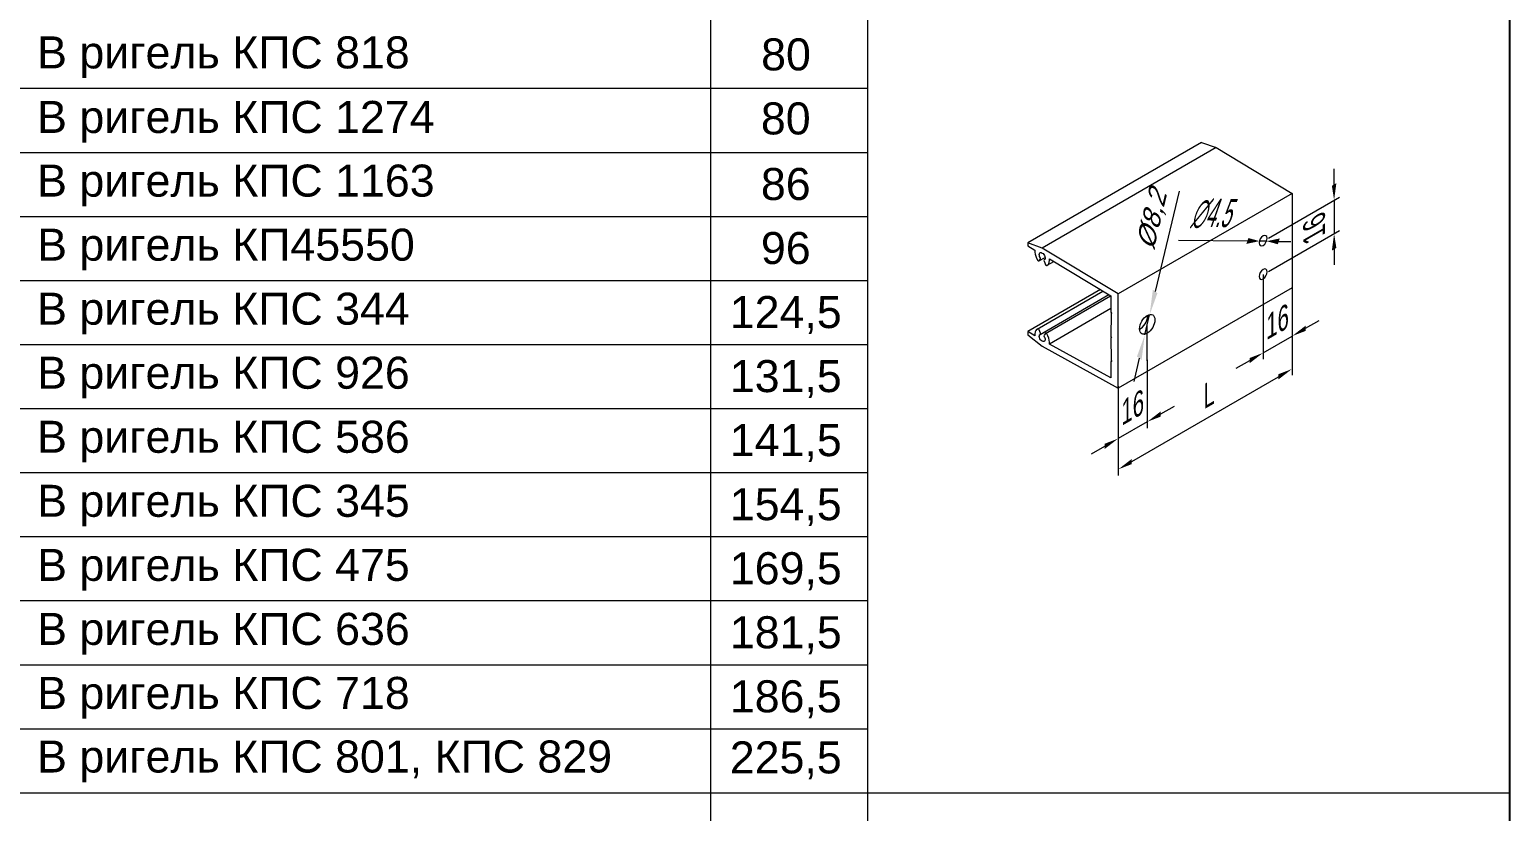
# Model space of a CAD drawing. Extents: x -37 to 4620, y -49 to 348.
# Drawn here: x 909.4 to 1025, y 87.9 to 149 of the extents above; entities that cross this region are included whole.
import ezdxf

# ---------------------------------------------------------------- set-up
doc = ezdxf.new("R2010")
doc.units = 0
doc.header["$LTSCALE"] = 5
for name, color, linetype, lineweight in [('4', 160, 'CONTINUOUS', 18), ('PV-69846', 7, 'CONTINUOUS', 15), ('Рамки', 1, 'CONTINUOUS', 15), ('Текстовый', 7, 'CONTINUOUS', 9)]:
    doc.layers.add(name, color=color, linetype=linetype, lineweight=lineweight)
doc.layers.add('Скрытые', color=14, linetype='CONTINUOUS', plot=False)
doc.styles.add('24', font='RUSS.SHX', dxfattribs={"width": 0.7, "height": 2.4})
doc.styles.add('Каталожный', font='arial.ttf', dxfattribs={"height": 2.5})

# ---------------------------------------------------------------- blocks, each defined once
blk = doc.blocks.new('*U52')
at = {"layer": 'PV-69846'}
for p, q in [((-1662.48, -1637.52, -24.96), (-1649.07, -1610.7, -38.37)), ((-1649.57, -1610.2, -39.37), (-1655.41, -1612.37, -43.04)), ((-1651.74, -1612.03, -39.71), (-1649.07, -1610.7, -38.37)), ((-1651.41, -1612.37, -39.04), (-1651.74, -1612.03, -39.71)), ((-1649.07, -1610.7, -38.37), (-1649.57, -1610.2, -39.37)), ((-1655.41, -1612.37, -43.04), (-1683.07, -1626.7, -56.37)), ((-1679.44, -1626.33, -53.1), (-1657.04, -1614.73, -42.31)), ((-1668.37, -1637.4, -30.98), (-1657.04, -1614.73, -42.31)), ((-1654.25, -1615.34, -38.91), (-1666.24, -1639.33, -26.91)), ((-1652.95, -1613.72, -39.23), (-1665.61, -1639.03, -26.58)), ((-1651.24, -1613.7, -37.55), (-1663.37, -1637.95, -25.42)), ((-1657.04, -1614.73, -42.31), (-1656.74, -1615.03, -41.71)), ((-1654.23, -1615.28, -38.95), (-1654.16, -1614.63, -39.54)), ((-1652.8, -1613.95, -38.86), (-1651.92, -1614.12, -37.8)), ((-1715.07, -1690.7, -24.37), (-1683.07, -1626.7, -56.37)), ((-1683.07, -1626.7, -56.37), (-1668.07, -1641.7, -26.37)), ((-1676.82, -1628.95, -47.87), (-1679.44, -1626.33, -53.1)), ((-1677.07, -1629.2, -47.87), (-1676.82, -1628.95, -47.87)), ((-1676.66, -1629.12, -47.54), (-1677.07, -1629.2, -47.87)), ((-1676.93, -1629.17, -47.76), (-1676.82, -1628.95, -47.87)), ((-1672.99, -1632.78, -40.21), (-1676.66, -1629.12, -47.54)), ((-1671.74, -1692.03, 20.29), (-1639.74, -1628.03, -11.71)), ((-1668.07, -1641.7, -26.37), (-1639.74, -1628.03, -11.71)), ((-1666.91, -1688.87, 21.96), (-1634.91, -1624.87, -10.04)), ((-1643.44, -1628.33, -15.11), (-1666.37, -1639.4, -26.98)), ((-1643.9, -1626.7, -17.2), (-1645.13, -1629.15, -15.98)), ((-1643.74, -1628.03, -15.71), (-1643.44, -1628.33, -15.11)), ((-1642.34, -1626.45, -15.89), (-1643.23, -1626.28, -16.95)), ((-1642.19, -1626.68, -15.52), (-1642.21, -1626.72, -15.5)), ((-1640.9, -1625.06, -15.84), (-1642.03, -1627.32, -14.71)), ((-1640.92, -1625.12, -15.8), (-1640.98, -1625.77, -15.21)), ((-1639.74, -1628.03, -11.71), (-1634.91, -1624.87, -10.04)), ((-1638.07, -1625.7, -12.37), (-1638.41, -1625.37, -13.04)), ((-1635.41, -1624.37, -11.04), (-1638.07, -1625.7, -12.37)), ((-1634.91, -1624.87, -10.04), (-1635.41, -1624.37, -11.04)), ((-1673.24, -1633.03, -40.21), (-1672.99, -1632.78, -40.21)), ((-1672.82, -1632.95, -39.87), (-1673.24, -1633.03, -40.21)), ((-1673.1, -1633, -40.1), (-1672.99, -1632.78, -40.21)), ((-1669.16, -1636.62, -32.54), (-1672.82, -1632.95, -39.87)), ((-1669.41, -1636.87, -32.54), (-1669.16, -1636.62, -32.54)), ((-1668.99, -1636.78, -32.21), (-1669.41, -1636.87, -32.54)), ((-1669.27, -1636.84, -32.43), (-1669.16, -1636.62, -32.54)), ((-1666.37, -1639.4, -26.98), (-1668.99, -1636.78, -32.21)), ((-1700.07, -1705.7, 5.63), (-1668.07, -1641.7, -26.37)), ((-1679.85, -1646.5, -33.35), (-1679.74, -1646.28, -33.46)), ((-1700.07, -1705.7, 5.63), (-1715.07, -1690.7, -24.37)), ((-1671.74, -1692.03, 20.29), (-1700.07, -1705.7, 5.63)), ((-1666.91, -1688.87, 21.96), (-1671.74, -1692.03, 20.29))]:
    blk.add_line(p, q, dxfattribs=at)
at = {"layer": 'PV-69846', "extrusion": (-0.57735, 0.57735, 0.57735)}
for centre, major_axis, ratio, start_param, end_param in [((-1654.07, -1613.7, -40.37), (2.83, 0, 2.83), 0.57735, -2.356194, -1.452345), ((-1654.6, -1615.34, -39.26), (0.354, 0, 0.354), 0.57735, -1.452345, 0.261799), ((-1654.54, -1614.69, -39.85), (0.354, 0, 0.354), 0.57735, 0.261799, 1.592191), ((-1652.6, -1613.72, -38.88), (-0.354, 0, -0.354), 0.57735, -0.021395, 1.308997), ((-1651.71, -1613.89, -37.82), (0.354, 0, 0.354), 0.57735, -1.832596, -0.118452), ((-1654.07, -1613.7, -40.37), (2.83, 0, 2.83), 0.57735, -0.118452, 0.785398), ((-1641.07, -1626.7, -14.37), (-2.83, 0, -2.83), 0.57735, -0.118452, 0.785398), ((-1643.43, -1626.5, -16.93), (-0.354, 0, -0.354), 0.57735, -1.832596, -0.118452), ((-1642.55, -1626.68, -15.87), (0.354, 0, 0.354), 0.57735, -0.021395, 1.308997), ((-1640.61, -1625.71, -14.9), (-0.354, 0, -0.354), 0.57735, 0.261799, 1.592191), ((-1640.55, -1625.06, -15.49), (-0.354, 0, -0.354), 0.57735, -1.452345, 0.261799), ((-1641.07, -1626.7, -14.37), (-2.83, 0, -2.83), 0.57735, -2.356194, -1.452345), ((-1678.24, -1643.53, -34.71), (0, -3.01, 3.01), 0.57735, -2.413413, -0.844256), ((-1678.57, -1643.7, -34.87), (-7.18, -1.65, -5.53), 0.368973, 1.488222, 1.546512)]:
    blk.add_ellipse(centre, major_axis=major_axis, ratio=ratio, start_param=start_param, end_param=end_param, dxfattribs=at)
at = {"layer": 'PV-69846', "extrusion": (0.57735, -0.57735, -0.57735)}
for centre, major_axis, ratio, start_param, end_param in [((-1654.07, -1613.7, -40.37), (-1.13, 0, -1.13), 0.57735, -1.592191, 3.162988), ((-1641.07, -1626.7, -14.37), (1.13, 0, 1.13), 0.57735, -1.592191, 3.162988), ((-1680.91, -1644.87, -36.04), (0, 3.01, -3.01), 0.57735, -2.356194, 3.926991), ((-1678.57, -1643.7, -34.87), (-4.42, -5.08, 0.67), 0.227735, -1.138257, -1.079399), ((-1704.91, -1684.87, -20.04), (0, 1.59, -1.59), 0.57735, -5.497787, 0.785398), ((-1699.57, -1690.2, -9.37), (0, 1.59, -1.59), 0.57735, -5.497787, 0.785398)]:
    blk.add_ellipse(centre, major_axis=major_axis, ratio=ratio, start_param=start_param, end_param=end_param, dxfattribs=at)

msp = doc.modelspace()

# ---------------------------------------------------------------- linework, layer by layer
at = {"layer": '4', "extrusion": (0.707107, -0.408248, 0.57735)}
for p, q in [((1011.31, 136.88, -125.386), (1011.31, 138.104, -124.52)), ((1006.188, 132.697, -122.069), (1011.735, 135.9, -126.598)), ((1011.31, 135.655, -126.252), (1011.31, 133.042, -128.099)), ((1006.188, 130.084, -123.917), (1011.735, 133.287, -128.446)), ((999.168, 132.529, -271.248), (1004.535, 132.467, -277.865)), ((1006.047, 132.449, -279.729), (1005.48, 132.456, -279.03)), ((1006.992, 132.438, -280.894), (1007.936, 132.427, -282.059)), ((1011.31, 131.817, -128.965), (1011.31, 130.593, -129.831)), ((1008.026, 127.59, -283.999), (1008.026, 124.549, -286.149)), ((1005.763, 126.529, -281.978), (1005.763, 123.242, -284.302)), ((1009.087, 125.651, -286.669), (1010.147, 126.263, -287.535)), ((1005.763, 123.732, -283.955), (1008.026, 125.039, -285.803)), ((1008.026, 124.668, -285.095), (1008.026, 121.985, -286.993)), ((996.712, 123.181, -273.26), (996.712, 117.859, -277.024)), ((1004.703, 123.12, -283.089), (1003.642, 122.507, -282.223)), ((995.51, 115.249, -276.427), (1006.965, 121.862, -285.78)), ((994.45, 121.14, -271.932), (994.45, 116.552, -275.176)), ((997.773, 118.961, -277.543), (998.834, 119.573, -278.409)), ((996.712, 118.348, -276.677), (994.45, 117.042, -274.83)), ((994.45, 116.83, -274.01), (994.45, 114.147, -275.908)), ((993.389, 116.43, -273.964), (992.328, 115.817, -273.098))]:
    msp.add_line(p, q, dxfattribs=at)
at = {"layer": '4', "extrusion": (0.816234, 0.020699, 0.57735)}
for p, q in [((999.2, 136.354, -276.805), (997.334, 128.526, -273.885)), ((996.527, 125.143, -272.623), (996.898, 126.698, -273.203)), ((996.091, 123.314, -271.941), (995.655, 121.485, -271.259))]:
    msp.add_line(p, q, dxfattribs=at)
at = {"layer": '4'}
for p, q in [((1005.763, 129.84, -123.57), (1005.763, 126.068, -282.304)), ((1008.026, 128.778, -88.883), (1008.026, 127.005, -284.412)), ((996.712, 123.108, -273.312), (996.712, 125.92, -272.913))]:
    msp.add_line(p, q, dxfattribs=at)
at = {"layer": '4', "extrusion": (0.707107, -0.408248, 0.57735)}
for points in [[(624.02, -568.342, 586.832), (624.373, -568.695, 586.832), (623.136, -569.579, 586.832)], [(619.636, -572.726, 586.832), (619.989, -573.079, 586.832), (620.873, -571.842, 586.832)], [(617.225, -690.826, 495.809), (616.749, -690.981, 495.809), (617.45, -692.33, 495.809)], [(618.428, -694.536, 495.809), (617.953, -694.69, 495.809), (617.728, -693.186, 495.809)], [(613.537, -702.158, 496.727), (613.184, -702.512, 496.727), (612.3, -701.275, 496.727)], [(609.153, -697.774, 496.727), (608.799, -698.128, 496.727), (610.037, -699.012, 496.727)], [(609.195, -701.466, 497.287), (608.842, -701.819, 497.287), (610.079, -702.703, 497.287)], [(602.086, -690.982, 496.727), (601.733, -691.335, 496.727), (600.849, -690.098, 496.727)], [(597.702, -686.598, 496.727), (597.349, -686.951, 496.727), (598.586, -687.835, 496.727)], [(597.74, -690.011, 497.287), (597.387, -690.364, 497.287), (596.503, -689.127, 497.287)]]:
    msp.add_solid(points, dxfattribs=at)
at = {"layer": '4', "extrusion": (0.816234, 0.020699, 0.57735)}
for points in [[(103.341, -800.83, 658.591), (103.063, -801.436, 658.591), (101.385, -800.298, 658.591)], [(98.162, -798.45, 658.591), (97.884, -799.055, 658.591), (99.84, -799.588, 658.591)]]:
    msp.add_solid(points, dxfattribs=at)
at = {"layer": 'Рамки', "linetype": 'Continuous'}
for p, q in [((962.613, 282.274, 0.044), (962.613, 10, 0.033)), ((974.866, 282.274, 0.044), (974.867, 10, 0.033)), ((1024.998, 282.276, 0.044), (1025, 10, 0.033)), ((864.998, 144.386, -88.851), (974.886, 144.386, -88.851)), ((864.998, 139.386, -88.851), (974.886, 139.386, -88.851)), ((864.998, 134.386, -88.851), (974.867, 134.386, -88.851)), ((864.998, 129.386, -88.851), (974.893, 129.386, -88.851)), ((864.998, 124.386, -88.851), (974.867, 124.386, -88.851)), ((864.998, 119.386, -88.851), (974.883, 119.386, -88.851)), ((864.998, 114.386, -88.851), (974.867, 114.386, -88.851)), ((864.998, 109.386, -88.851), (974.886, 109.386, -88.851)), ((864.998, 104.386, -88.851), (974.867, 104.386, -88.851)), ((864.998, 99.386, -88.851), (974.886, 99.386, -88.851)), ((864.998, 94.386, -88.851), (974.867, 94.386, -88.851)), ((859.998, 89.386, 0.001), (1025, 89.386, -0.032))]:
    msp.add_line(p, q, dxfattribs=at)
at = {"layer": 'Скрытые', "linetype": 'Continuous'}
msp.add_lwpolyline([(860, 10), (860, 287), (1025, 287), (1025, 10)], close=True, dxfattribs=at)
msp.add_lwpolyline([(860, 10), (860, 287), (1025, 287), (1025, 10)], close=True, dxfattribs=at)

# ---------------------------------------------------------------- block references
at = {"layer": 'PV-69846', "extrusion": (-2.3e-15, 0.816497, 0.57735), "xscale": 0.2, "yscale": 0.2, "zscale": 0.2, "rotation": 315}
msp.add_blockref('*U52', (-526.377, -150.401, 58.73), dxfattribs=at)

# ---------------------------------------------------------------- texts
at = {"layer": '4', "extrusion": (0.816234, 0.020699, 0.57735), "insert": (997.216, 134.313, -273.927), "char_height": 2.4, "attachment_point": 5, "text_direction": (0.218047, 0.914408, -0.341048), "style": '24'}
msp.add_mtext('\\A1;%%C8,2', dxfattribs=at)
at = {"layer": '4', "extrusion": (0.707107, -0.408248, 0.57735), "char_height": 2.4, "attachment_point": 5, "style": '24'}
for s, insert, text_direction in [('\\A1;∅4.5', (1001.969, 134.592, -273.22), (0.629883, -0.007366, -0.776655)), ('\\A1;16', (1009.755, 133.45, -125.905), (0, 0.816497, 0.57735)), ('\\A1;16', (1006.895, 126.182, -283.609), (0.707107, 0.408248, -0.57735)), ('\\A1;L', (1001.55, 120.532, -280.088), (0.707107, 0.408248, -0.57735)), ('\\A1;16', (995.581, 119.492, -274.483), (0.707107, 0.408248, -0.57735))]:
    msp.add_mtext(s, dxfattribs=dict(at, insert=insert, text_direction=text_direction))
at = {"layer": 'Текстовый', "color": 1, "linetype": 'Continuous', "char_height": 2.5, "attachment_point": 1, "style": 'Каталожный'}
for s, insert, width in [('\\pxql;В ригель КПC 818', (910.014, 148.441, -88.851), 71.03655), ('\\pxqc;80', (962.373, 148.286, -88.851), 12.25481), ('\\pxql;В ригель КПС 1274', (910.014, 143.401, -88.851), 52.59141), ('\\pxqc;80', (962.354, 143.286, -88.851), 12.25481), ('\\pxql;В ригель КПC 1163', (910.014, 138.43, -88.851), 52.58496), ('\\pxqc;86', (962.354, 138.167, -88.851), 12.25481), ('\\pxql;В ригель КП45550', (910.016, 133.43, -88.851), 71.03655), ('\\pxqc;96', (962.356, 133.167, -88.851), 12.25481), ('\\pxql;В ригель КПC 344', (910.014, 128.43, -88.851), 71.03655), ('\\pxqc;124,5', (962.354, 128.167, -88.851), 12.25481), ('\\pxql;В ригель КПC 926', (910.015, 123.43, -88.851), 71.03655), ('\\pxqc;131,5', (962.355, 123.167, -88.851), 12.25481), ('\\pxql;В ригель КПC 586', (910.014, 118.43, -88.851), 71.03655), ('\\pxqc;141,5', (962.354, 118.167, -88.851), 12.25481), ('\\pxql;В ригель КПC 345', (910.015, 113.43, -88.851), 71.03655), ('\\pxqc;154,5', (962.355, 113.167, -88.851), 12.25481), ('\\pxql;В ригель КПC 475', (910.016, 108.43, -88.851), 71.03655), ('\\pxqc;169,5', (962.356, 108.167, -88.851), 12.25481), ('\\pxql;В ригель КПC 636', (910.016, 103.43, -88.851), 71.03655), ('\\pxqc;181,5', (962.356, 103.167, -88.851), 12.25481), ('\\pxql;В ригель КПC 718', (910.016, 98.43, -88.851), 71.03655), ('\\pxqc;186,5', (962.356, 98.167, -88.851), 12.25481), ('\\pxql;В ригель КПC 801, КПС 829', (910.014, 93.466, -88.851), 71.03655), ('\\pxqc;225,5', (962.354, 93.397, -88.851), 12.25481)]:
    msp.add_mtext(s, dxfattribs=dict(at, insert=insert, width=width))

doc.saveas('drawing.dxf')
